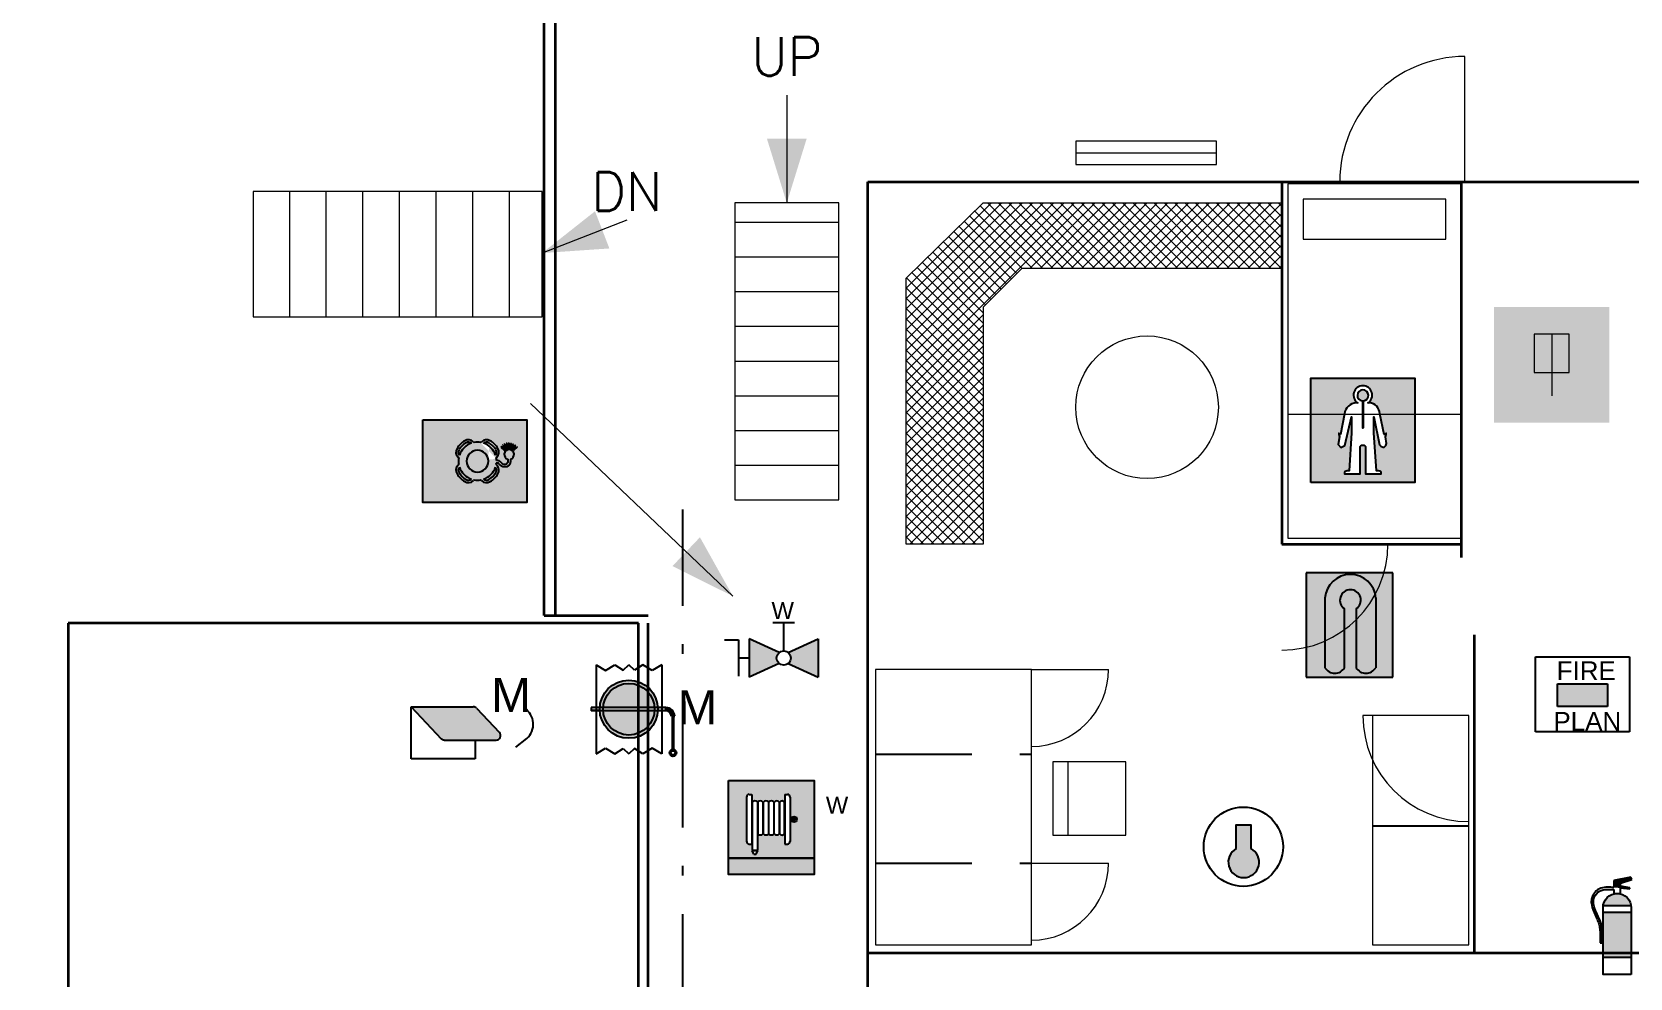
# Model space of a CAD drawing. Header units: millimetres. Extents: x -8500 to 134500, y -68500 to 34500.
# Drawn here: x 20812 to 29107, y -10881 to -5973 of the extents above; entities that cross this region are included whole.
import ezdxf
from ezdxf.enums import TextEntityAlignment as Align

# ---------------------------------------------------------------- set-up
doc = ezdxf.new("R2010")
doc.units = ezdxf.units.MM
doc.linetypes.add('DASHDOT_S', pattern=[1150, 700, -200, 50, -200])
doc.linetypes.add('DASHED_S', pattern=[750, 500, -250])
for name, color, linetype, lineweight in [('DASHDOT', 8, 'DASHDOT_S', 25), ('DASHED', 8, 'DASHED_S', 25), ('DETAIL', 9, 'Continuous', 13), ('DOOR', 4, 'Continuous', 18), ('LEADER', 6, 'Continuous', 13), ('STAIR', 6, 'Continuous', 18), ('STRUCT', 7, 'Continuous', 35), ('SYM-FF', 1, 'Continuous', 18), ('SYM-LSA', 3, 'Continuous', 18), ('TEXT', 7, 'Continuous', 18), ('WINDOW', 5, 'Continuous', 18)]:
    doc.layers.add(name, color=color, linetype=linetype, lineweight=lineweight)
for name, color, linetype in [('dotted', 140, 'Continuous'), ('FIRE LINE', 1, 'Continuous'), ('HATCH', 1, 'Continuous'), ('INER2', 151, 'Continuous'), ('out line', 230, 'Continuous'), ('SYMBOL', 31, 'Continuous'), ('VENT', 210, 'Continuous')]:
    doc.layers.add(name, color=color, linetype=linetype)
doc.styles.add('ARIAL', font='arial.ttf')
doc.styles.add('ROMANS', font='romans.shx')
picture_1 = doc.add_image_def('image2.png', size_in_pixel=(975, 900))

# ---------------------------------------------------------------- blocks, each defined once
blk = doc.blocks.new('mm')
at = {"layer": 'HATCH'}
blk.add_hatch(color=3, dxfattribs=at).paths.add_polyline_path([(-2247.176, -952.897, 0.205997), (-2247.217, -952.88), (-2247.988, -952.88), (-2247.614, -953.276, 0.205997), (-2247.574, -953.293), (-2246.932, -953.293, 0.657476), (-2246.891, -953.199)])
at = {"layer": 'dotted', "color": 6}
for p, q in [((-2247.978, -952.88), (-2247.604, -953.276)), ((-2247.978, -952.88), (-2247.207, -952.88)), ((-2247.978, -953.527), (-2247.978, -952.88)), ((-2247.166, -952.897), (-2246.881, -953.199)), ((-2247.563, -953.293), (-2246.921, -953.293)), ((-2247.182, -953.293), (-2247.182, -953.527)), ((-2246.678, -953.38), (-2246.539, -953.273)), ((-2247.182, -953.527), (-2247.978, -953.527))]:
    blk.add_line(p, q, dxfattribs=at)
blk.add_lwpolyline([(-2246.678, -953.38), (-2246.539, -953.273)], dxfattribs=at)
for centre, radius, start, end in [((-2247.207, -952.935), 0.0558, 43.4403, 90), ((-2246.696, -953.096), 0.237, 311.7236, 57.1221), ((-2247.563, -953.237), 0.0558, 223.4403, 270), ((-2246.921, -953.237), 0.0558, 270, 43.4403)]:
    blk.add_arc(centre, radius, start, end, dxfattribs=at)
at = {"layer": 'dotted', "color": 6, "style": 'ARIAL'}
blk.add_text('M', height=0.424, dxfattribs=at).set_placement((-2246.984, -952.945))
blk = doc.blocks.new('VENT')
at = {"layer": 'INER2'}
h = blk.add_hatch(color=3, dxfattribs=at)
h.paths.add_polyline_path([(1723.919, -4113.066, 0.395683), (1723.599, -4113.366), (1723.919, -4113.366)])
h.paths.add_polyline_path([(1724.239, -4113.366, 0.395683), (1723.919, -4113.066), (1723.919, -4113.366)])
h.paths.add_polyline_path([(1723.919, -4113.407), (1723.919, -4113.708, 0.395683), (1724.239, -4113.407)])
h.paths.add_polyline_path([(1723.919, -4113.407), (1723.599, -4113.407, 0.395683), (1723.919, -4113.708)])
at = {"layer": 'SYMBOL'}
h = blk.add_hatch(color=256, dxfattribs=at)
h.paths.add_polyline_path([(1723.919, -4113.025), (1723.919, -4113.066, -0.414214), (1724.24, -4113.387), (1724.281, -4113.387, 0.414214)])
h.paths.add_polyline_path([(1723.919, -4113.066), (1723.919, -4113.025, 0.414214), (1723.557, -4113.387), (1723.598, -4113.387, -0.414214)])
h.paths.add_polyline_path([(1723.598, -4113.387), (1723.557, -4113.387, 0.414214), (1723.919, -4113.749), (1723.919, -4113.708, -0.414214)])
h.paths.add_polyline_path([(1724.281, -4113.387), (1724.24, -4113.387, -0.414214), (1723.919, -4113.708), (1723.919, -4113.749, 0.414214)])
h = blk.add_hatch(color=256, dxfattribs=at)
h.paths.add_polyline_path([(1723.919, -4113.366), (1723.599, -4113.366, 0.015921), (1723.598, -4113.387), (1723.919, -4113.387)])
h.paths.add_polyline_path([(1723.558, -4113.366), (1723.511, -4113.366), (1723.511, -4113.387), (1723.557, -4113.387, -0.014121)])
h.paths.add_polyline_path([(1723.511, -4113.366), (1723.448, -4113.366), (1723.448, -4113.387), (1723.511, -4113.387)])
h.paths.add_polyline_path([(1724.239, -4113.366), (1723.919, -4113.366), (1723.919, -4113.387), (1724.24, -4113.387, 0.015921)])
h.paths.add_polyline_path([(1724.327, -4113.366), (1724.28, -4113.366, -0.014121), (1724.281, -4113.387), (1724.327, -4113.387)])
h.paths.add_polyline_path([(1724.38, -4113.366), (1724.327, -4113.366), (1724.327, -4113.387), (1724.38, -4113.387)])
h = blk.add_hatch(color=256, dxfattribs=at)
h.paths.add_polyline_path([(1723.511, -4113.387), (1723.448, -4113.387), (1723.448, -4113.407), (1723.511, -4113.407)])
h.paths.add_polyline_path([(1723.557, -4113.387), (1723.511, -4113.387), (1723.511, -4113.407), (1723.558, -4113.407, -0.014121)])
blk.add_hatch(color=256, dxfattribs=at).paths.add_polyline_path([(1723.919, -4113.387), (1723.598, -4113.387, 0.015921), (1723.599, -4113.407), (1723.919, -4113.407)])
h = blk.add_hatch(color=256, dxfattribs=at)
h.paths.add_polyline_path([(1724.24, -4113.387), (1723.919, -4113.387), (1723.919, -4113.407), (1724.239, -4113.407, 0.015921)])
h.paths.add_polyline_path([(1724.327, -4113.387), (1724.281, -4113.387, -0.014121), (1724.28, -4113.407), (1724.327, -4113.407)])
h.paths.add_polyline_path([(1724.38, -4113.387), (1724.327, -4113.387), (1724.327, -4113.407), (1724.38, -4113.407)])
h = blk.add_hatch(color=256, dxfattribs=at)
h.paths.add_polyline_path([(1724.444, -4113.387), (1724.38, -4113.387), (1724.38, -4113.407, -0.414214), (1724.448, -4113.475), (1724.489, -4113.475, 0.24158)])
h.paths.add_polyline_path([(1724.38, -4113.366), (1724.38, -4113.387), (1724.444, -4113.387, 0.156931)])
h = blk.add_hatch(color=256, dxfattribs=at)
h.paths.add_polyline_path([(1724.425, -4113.93, 1), (1724.513, -4113.93, 1)])
h.paths.add_polyline_path([(1724.495, -4113.93, -1), (1724.443, -4113.93, -1)])
at = {"layer": 'dotted', "color": 6}
for p, q in [((1723.51, -4112.833), (1723.51, -4113.941)), ((1723.51, -4112.833), (1723.628, -4112.904)), ((1723.628, -4112.904), (1723.746, -4112.833)), ((1723.746, -4112.833), (1723.847, -4112.9)), ((1723.847, -4112.9), (1723.918, -4112.833)), ((1723.989, -4112.9), (1723.918, -4112.833)), ((1724.091, -4112.833), (1723.989, -4112.9)), ((1724.209, -4112.904), (1724.091, -4112.833)), ((1724.327, -4112.833), (1724.209, -4112.904)), ((1724.327, -4112.833), (1724.327, -4113.941)), ((1723.448, -4113.366), (1723.448, -4113.407)), ((1724.38, -4113.366), (1723.448, -4113.366)), ((1724.38, -4113.407), (1723.448, -4113.407)), ((1724.38, -4113.407), (1724.38, -4113.366)), ((1724.448, -4113.475), (1724.489, -4113.475)), ((1723.51, -4113.941), (1723.628, -4113.87)), ((1723.628, -4113.87), (1723.746, -4113.941)), ((1723.746, -4113.941), (1723.847, -4113.874)), ((1723.847, -4113.874), (1723.918, -4113.941)), ((1723.989, -4113.874), (1723.918, -4113.941)), ((1724.091, -4113.941), (1723.989, -4113.874)), ((1724.209, -4113.87), (1724.091, -4113.941)), ((1724.327, -4113.941), (1724.209, -4113.87))]:
    blk.add_line(p, q, dxfattribs=at)
for centre, radius in [((1723.918, -4113.387), 0.362), ((1723.918, -4113.387), 0.321), ((1724.468, -4113.93), 0.0438), ((1724.468, -4113.93), 0.0263)]:
    blk.add_circle(centre, radius, dxfattribs=at)
for radius in [0.109, 0.068]:
    blk.add_arc((1724.38, -4113.475), radius, 0, 90, dxfattribs=at)
at = {"layer": 'SYMBOL', "const_width": 0.0408}
blk.add_lwpolyline([(1724.469, -4113.475), (1724.469, -4113.886)], dxfattribs=at)
at = {"layer": 'dotted', "color": 6, "style": 'ARIAL'}
blk.add_text('M', height=0.424, dxfattribs=at).set_placement((1724.526, -4113.575))
blk = doc.blocks.new('FPR-MACHINERY SPACES VENTILATION FIRE DUMPING_FLAP')
at = {"layer": 'dotted', "color": 6, "xscale": 0.45989954711139, "yscale": 0.45989954711139}
blk.add_blockref('mm', (1033.0839, 438.2569), dxfattribs=at)
at = {"layer": 'VENT', "xscale": 0.45989954711139, "yscale": 0.45989954711139}
blk.add_blockref('VENT', (-792.3437, 1891.7595), dxfattribs=at)
blk = doc.blocks.new('LBUOYS')
at = {"layer": 'INER2'}
h = blk.add_hatch(color=80, dxfattribs=at)
h.paths.add_polyline_path([(-2246.802, -1002.494), (-2248.098, -1002.494), (-2248.098, -1003.526), (-2246.802, -1003.526)])
h.paths.add_polyline_path([(-2247.057, -1002.791), (-2247.047, -1002.789), (-2247.034, -1002.852), (-2247.044, -1002.854)])
h.paths.add_polyline_path([(-2247.073, -1002.796), (-2247.049, -1002.855), (-2247.058, -1002.859), (-2247.082, -1002.8)])
h.paths.add_polyline_path([(-2247.03, -1002.787), (-2247.02, -1002.787), (-2247.02, -1002.85), (-2247.03, -1002.85)])
edge = h.paths.add_edge_path()
edge.add_ellipse((-2247.416, -1003.009), major_axis=(0.212, 0.212), ratio=1, start_angle=-13.074, end_angle=13.074, ccw=False)
edge.add_ellipse((-2247.237, -1002.898), major_axis=(-0.0624, 0.0624), ratio=1, start_angle=103.074, end_angle=180, ccw=False)
edge.add_line((-2247.175, -1002.96), (-2247.184, -1002.97))
edge.add_ellipse((-2247.416, -1003.009), major_axis=(0.167, 0.167), ratio=1, start_angle=35.2648, end_angle=43.1437, ccw=False)
at = {"layer": 'dotted', "color": 6}
for p, q in [((-2247.464, -1002.767), (-2247.454, -1002.776)), ((-2247.375, -1002.776), (-2247.365, -1002.767)), ((-2247.117, -1002.825), (-2247.124, -1002.832)), ((-2247.124, -1002.832), (-2247.079, -1002.877)), ((-2247.072, -1002.87), (-2247.117, -1002.825)), ((-2247.096, -1002.808), (-2247.104, -1002.814)), ((-2247.104, -1002.814), (-2247.069, -1002.867)), ((-2247.06, -1002.861), (-2247.096, -1002.808)), ((-2247.071, -1002.795), (-2247.081, -1002.799)), ((-2247.081, -1002.799), (-2247.056, -1002.858)), ((-2247.079, -1002.877), (-2247.072, -1002.87)), ((-2247.047, -1002.854), (-2247.071, -1002.795)), ((-2247.069, -1002.867), (-2247.06, -1002.861)), ((-2247.056, -1002.858), (-2247.047, -1002.854)), ((-2247.045, -1002.788), (-2247.055, -1002.79)), ((-2247.055, -1002.79), (-2247.043, -1002.852)), ((-2247.033, -1002.85), (-2247.045, -1002.788)), ((-2247.043, -1002.852), (-2247.033, -1002.85)), ((-2247.028, -1002.786), (-2247.028, -1002.849)), ((-2247.018, -1002.786), (-2247.028, -1002.786)), ((-2247.028, -1002.849), (-2247.018, -1002.849)), ((-2247.018, -1002.849), (-2247.018, -1002.786)), ((-2247.013, -1002.85), (-2247.001, -1002.788)), ((-2247.004, -1002.852), (-2247.013, -1002.85)), ((-2246.991, -1002.79), (-2247.004, -1002.852)), ((-2247.001, -1002.788), (-2246.991, -1002.79)), ((-2246.999, -1002.854), (-2246.975, -1002.795)), ((-2246.99, -1002.858), (-2246.999, -1002.854)), ((-2246.965, -1002.799), (-2246.99, -1002.858)), ((-2246.986, -1002.861), (-2246.951, -1002.808)), ((-2246.978, -1002.867), (-2246.986, -1002.861)), ((-2246.942, -1002.814), (-2246.978, -1002.867)), ((-2246.975, -1002.795), (-2246.965, -1002.799)), ((-2246.974, -1002.87), (-2246.929, -1002.825)), ((-2246.967, -1002.877), (-2246.974, -1002.87)), ((-2246.922, -1002.832), (-2246.967, -1002.877)), ((-2246.951, -1002.808), (-2246.942, -1002.814)), ((-2246.929, -1002.825), (-2246.922, -1002.832)), ((-2247.647, -1002.969), (-2247.656, -1002.959)), ((-2247.656, -1003.058), (-2247.647, -1003.048)), ((-2247.173, -1002.959), (-2247.182, -1002.969)), ((-2247.182, -1003.048), (-2247.173, -1003.058)), ((-2247.036, -1002.984), (-2247.036, -1003.011)), ((-2247.004, -1002.984), (-2247.004, -1003.011)), ((-2247.454, -1003.241), (-2247.464, -1003.25)), ((-2247.365, -1003.25), (-2247.375, -1003.241))]:
    blk.add_line(p, q, dxfattribs=at)
blk.add_lwpolyline([(-2248.096, -1002.493), (-2246.8, -1002.493), (-2246.8, -1003.524), (-2248.096, -1003.524)], close=True, dxfattribs=at)
for centre, major_axis, start_param, end_param in [((-2247.594, -1002.897), (0.0624, 0.0624), 1.79898, 3.141593), ((-2247.414, -1003.008), (-0.212, 0.212), -0.228184, 0.228184), ((-2247.594, -1002.897), (-0.0415, 0.0415), 0.228184, 1.494943), ((-2247.414, -1003.008), (-0.191, 0.191), -0.228184, 0.228184), ((-2247.414, -1003.008), (0.167, 0.167), 1.102334, 2.039258), ((-2247.526, -1002.829), (0.0624, 0.0624), 6.283185, 7.625798), ((-2247.526, -1002.829), (0.0415, 0.0415), 0.075853, 1.342613), ((-2247.414, -1003.008), (-0.0962, 0.0962), 3.926991, 10.210176), ((-2247.414, -1003.008), (-0.167, 0.167), -0.95531, -0.615487), ((-2247.303, -1002.829), (0.0624, 0.0624), 0.228184, 1.570796), ((-2247.303, -1002.829), (0.0415, 0.0415), 0.228184, 1.494943), ((-2247.414, -1003.008), (0.167, 0.167), 5.814723, 6.751647), ((-2247.414, -1003.008), (0.191, 0.191), 6.055002, 6.511369), ((-2247.414, -1003.008), (0.212, 0.212), 6.055002, 6.511369), ((-2247.235, -1002.897), (-0.0415, 0.0415), 3.217446, 4.484205), ((-2247.235, -1002.897), (-0.0624, 0.0624), 3.141593, 4.484205), ((-2247.02, -1002.925), (-0.0433, 0.0433), 2.614984, 8.38059), ((-2247.594, -1003.12), (-0.0624, 0.0624), 0, 1.342613), ((-2247.594, -1003.12), (-0.0415, 0.0415), 0.075853, 1.342613), ((-2247.414, -1003.008), (-0.167, 0.167), 0.615487, 0.95531), ((-2247.414, -1003.008), (0.167, 0.167), 2.673131, 3.610055), ((-2247.414, -1003.008), (-0.167, 0.167), 2.673131, 3.610055), ((-2247.235, -1003.12), (0.0415, 0.0415), 4.940573, 6.207332), ((-2247.414, -1003.008), (0.167, 0.167), 5.530185, 5.667699), ((-2247.414, -1003.008), (0.167, 0.167), 5.327876, 5.397165), ((-2247.235, -1003.12), (-0.0624, 0.0624), 3.369776, 4.712389), ((-2247.414, -1003.008), (0.212, 0.212), 2.913409, 3.369776), ((-2247.414, -1003.008), (0.191, 0.191), 2.913409, 3.369776), ((-2247.526, -1003.188), (-0.0624, 0.0624), 1.79898, 3.141593), ((-2247.526, -1003.188), (0.0415, 0.0415), 3.369776, 4.636535), ((-2247.414, -1003.008), (0.167, 0.167), 3.757079, 4.096902), ((-2247.303, -1003.188), (-0.0624, 0.0624), 1.570796, 2.913409), ((-2247.303, -1003.188), (-0.0415, 0.0415), 1.64665, 2.913409), ((-2247.414, -1003.008), (-0.191, 0.191), 2.913409, 3.369776), ((-2247.414, -1003.008), (-0.212, 0.212), 2.913409, 3.369776)]:
    blk.add_ellipse(centre, major_axis=major_axis, ratio=1, start_param=start_param, end_param=end_param, dxfattribs=at)
for points, knots in [([(-2247.004, -1003.011), (-2247.005, -1003.021), (-2247.006, -1003.028), (-2247.01, -1003.04), (-2247.012, -1003.045), (-2247.018, -1003.054), (-2247.021, -1003.058), (-2247.027, -1003.064), (-2247.031, -1003.067), (-2247.044, -1003.076), (-2247.055, -1003.079), (-2247.077, -1003.082), (-2247.089, -1003.081), (-2247.105, -1003.076), (-2247.109, -1003.075), (-2247.119, -1003.069), (-2247.123, -1003.067), (-2247.134, -1003.057), (-2247.139, -1003.05), (-2247.147, -1003.041), (-2247.15, -1003.038), (-2247.151, -1003.036), (-2247.151, -1003.036), (-2247.152, -1003.036), (-2247.153, -1003.035), (-2247.157, -1003.034), (-2247.163, -1003.033), (-2247.174, -1003.032), (-2247.177, -1003.032), (-2247.18, -1003.032)], [0, 0, 0, 0, 0.250241, 0.250241, 0.388646, 0.388646, 0.499911, 0.499911, 0.611176, 0.611176, 0.931061, 0.931061, 1.250946, 1.250946, 1.387208, 1.387208, 1.523471, 1.523471, 1.840392, 1.840392, 2.157313, 2.157313, 2.293734, 2.293734, 2.430155, 2.430155, 2.832767, 2.832767, 2.989792, 2.989792, 2.989792, 2.989792]), ([(-2247.036, -1003.011), (-2247.037, -1003.02), (-2247.041, -1003.048), (-2247.105, -1003.057), (-2247.127, -1003.003), (-2247.162, -1003.002), (-2247.179, -1003.001)], [0, 0, 0, 0, 0.461817, 1.50808, 2.406542, 3.291341, 3.291341, 3.291341, 3.291341])]:
    blk.add_open_spline(points, degree=3, knots=knots, dxfattribs=at)
blk = doc.blocks.new('FPR-LIFE BUOY WITH LINE SELF IGNITION LIGHT')
at = {"layer": 'dotted', "color": 1, "xscale": 0.45989954711139, "yscale": 0.45989954711139}
blk.add_blockref('LBUOYS', (1033.6008, 461.2834), dxfattribs=at)
blk = doc.blocks.new('hyd')
at = {"layer": 'FIRE LINE'}
for color, points in [(1, [(1942.494, -4114.805), (1942.122, -4114.633), (1942.122, -4115.111), (1942.494, -4114.939, -0.219445), (1942.463, -4114.872, -0.219445)]), (80, [(1942.608, -4114.805, -0.219445), (1942.639, -4114.872, -0.219445), (1942.608, -4114.939), (1942.981, -4115.111), (1942.981, -4114.633)])]:
    blk.add_hatch(color=color, dxfattribs=at).paths.add_polyline_path(points)
at = {"layer": 'dotted', "color": 6}
for p, q in [((1942.418, -4114.43), (1942.686, -4114.43)), ((1942.552, -4114.784), (1942.552, -4114.43)), ((1941.816, -4114.646), (1941.99, -4114.646)), ((1941.99, -4114.646), (1941.99, -4115.098)), ((1942.122, -4114.633), (1942.122, -4115.111)), ((1942.495, -4114.805), (1942.122, -4114.633)), ((1942.609, -4114.805), (1942.981, -4114.633)), ((1942.981, -4114.633), (1942.981, -4115.111)), ((1942.109, -4114.872), (1941.99, -4114.872)), ((1942.495, -4114.939), (1942.122, -4115.111)), ((1942.609, -4114.939), (1942.981, -4115.111))]:
    blk.add_line(p, q, dxfattribs=at)
blk.add_circle((1942.552, -4114.872), 0.088, dxfattribs=at)
at = {"layer": 'dotted', "color": 6, "style": 'ARIAL'}
blk.add_text('W', height=0.212, dxfattribs=at).set_placement((1942.4, -4114.388))
blk = doc.blocks.new('FPR-WATER FIRE HYDRANT')
at = {"layer": 'VENT', "color": 2, "xscale": 0.45989954711139, "yscale": 0.45989954711139}
blk.add_blockref('hyd', (-893.3082, 1892.3714), dxfattribs=at)
blk = doc.blocks.new('box')
at = {"layer": 'VENT'}
h = blk.add_hatch(color=1, dxfattribs=at)
h.paths.add_polyline_path([(1943.159, -4115.599), (1942.093, -4115.599), (1942.093, -4116.565), (1943.159, -4116.565)])
h.paths.add_polyline_path([(1942.861, -4116.356, -0.360452), (1942.827, -4116.391), (1942.793, -4116.391), (1942.793, -4115.771), (1942.827, -4115.771, -0.374684), (1942.861, -4115.807), (1942.861, -4116.082), (1942.873, -4116.082, -1), (1942.944, -4116.082, -1), (1942.873, -4116.082), (1942.861, -4116.082)])
h.paths.add_polyline_path([(1942.732, -4116.266), (1942.732, -4115.863, -0.405451), (1942.787, -4115.863), (1942.787, -4116.266, -0.405451)])
h.paths.add_polyline_path([(1942.89, -4116.082, -1), (1942.927, -4116.082, -1)])
h.paths.add_polyline_path([(1942.725, -4116.266, -0.357785), (1942.664, -4116.266), (1942.664, -4115.863, -0.357785), (1942.725, -4115.863)])
h.paths.add_polyline_path([(1942.657, -4116.266, -0.357785), (1942.596, -4116.266), (1942.596, -4115.863, -0.357785), (1942.657, -4115.863)])
h.paths.add_polyline_path([(1942.589, -4116.266, -0.357785), (1942.528, -4116.266), (1942.528, -4115.863, -0.357785), (1942.589, -4115.863)])
h.paths.add_polyline_path([(1942.522, -4116.266, -0.357785), (1942.46, -4116.266), (1942.46, -4115.863, -0.357785), (1942.522, -4115.863)])
h.paths.add_polyline_path([(1942.454, -4116.465), (1942.392, -4116.465), (1942.392, -4115.863, -0.357785), (1942.454, -4115.863)])
h.paths.add_polyline_path([(1942.457, -4116.471), (1942.438, -4116.514), (1942.407, -4116.514), (1942.389, -4116.471)])
h.paths.add_polyline_path([(1942.386, -4116.391), (1942.352, -4116.391, -0.376553), (1942.318, -4116.354), (1942.318, -4115.807, -0.376553), (1942.352, -4115.771), (1942.386, -4115.771)])
blk.add_hatch(color=3, dxfattribs=at).paths.add_polyline_path([(1943.159, -4116.565), (1942.093, -4116.565), (1942.093, -4116.767), (1943.159, -4116.767)])
at = {"layer": 'dotted', "color": 6}
for p, q in [((1942.318, -4115.807), (1942.318, -4116.354)), ((1942.352, -4115.771), (1942.386, -4115.771)), ((1942.386, -4115.771), (1942.386, -4116.391)), ((1942.393, -4116.465), (1942.393, -4115.863)), ((1942.454, -4115.863), (1942.454, -4116.465)), ((1942.461, -4116.266), (1942.461, -4115.863)), ((1942.522, -4115.863), (1942.522, -4116.266)), ((1942.529, -4116.266), (1942.529, -4115.863)), ((1942.59, -4115.863), (1942.59, -4116.266)), ((1942.596, -4116.266), (1942.596, -4115.863)), ((1942.658, -4115.863), (1942.658, -4116.266)), ((1942.664, -4116.266), (1942.664, -4115.863)), ((1942.726, -4115.863), (1942.726, -4116.266)), ((1942.732, -4116.266), (1942.732, -4115.863)), ((1942.787, -4115.863), (1942.787, -4116.266)), ((1942.794, -4115.771), (1942.794, -4116.391)), ((1942.794, -4115.771), (1942.828, -4115.771)), ((1942.861, -4115.807), (1942.861, -4116.356)), ((1942.861, -4116.082), (1942.945, -4116.082)), ((1942.909, -4116.117), (1942.909, -4116.046)), ((1942.352, -4116.391), (1942.386, -4116.391)), ((1942.389, -4116.471), (1942.457, -4116.471)), ((1942.407, -4116.514), (1942.389, -4116.471)), ((1942.393, -4116.465), (1942.454, -4116.465)), ((1942.439, -4116.514), (1942.457, -4116.471)), ((1942.794, -4116.391), (1942.828, -4116.391)), ((1942.407, -4116.514), (1942.439, -4116.514))]:
    blk.add_line(p, q, dxfattribs=at)
for points in [[(1942.094, -4115.599), (1943.16, -4115.599), (1943.16, -4116.767), (1942.094, -4116.767)], [(1942.094, -4116.565), (1943.16, -4116.565), (1943.16, -4116.565), (1942.094, -4116.565)]]:
    blk.add_lwpolyline(points, close=True, dxfattribs=at)
for radius in [0.0356, 0.0187]:
    blk.add_circle((1942.909, -4116.082), radius, dxfattribs=at)
for centre, radius, start, end in [((1942.356, -4115.808), 0.0379, 95.977, 178.5131), ((1942.423, -4115.901), 0.0483, 50.6271, 129.3729), ((1942.491, -4115.901), 0.0483, 50.6271, 129.3729), ((1942.559, -4115.901), 0.0483, 50.6271, 129.3729), ((1942.627, -4115.901), 0.0483, 50.6271, 129.3729), ((1942.695, -4115.901), 0.0483, 50.6271, 129.3729), ((1942.76, -4115.892), 0.0393, 45.8464, 134.1536), ((1942.824, -4115.808), 0.0379, 1.4869, 84.023), ((1942.491, -4116.228), 0.0483, 230.6271, 309.3729), ((1942.559, -4116.228), 0.0483, 230.6271, 309.3729), ((1942.627, -4116.228), 0.0483, 230.6271, 309.3729), ((1942.695, -4116.228), 0.0483, 230.6271, 309.3729), ((1942.76, -4116.238), 0.0393, 225.8464, 314.1536), ((1942.356, -4116.353), 0.0379, 181.4869, 264.023), ((1942.824, -4116.353), 0.0379, 275.977, 358.5131)]:
    blk.add_arc(centre, radius, start, end, dxfattribs=at)
at = {"layer": 'dotted', "color": 6, "style": 'ARIAL'}
blk.add_text('W', height=0.212, dxfattribs=at).set_placement((1943.305, -4116.011))
blk = doc.blocks.new('FPR-FIRE BOX HOSE WITH NOZZLES')
at = {"layer": 'VENT', "color": 2, "xscale": 0.45989954711139, "yscale": 0.45989954711139}
blk.add_blockref('box', (-893.4465, 1893.0305), dxfattribs=at)
blk = doc.blocks.new('ES')
at = {"layer": 'INER2'}
h = blk.add_hatch(color=80, dxfattribs=at)
h.paths.add_polyline_path([(-2246.813, -1004.016), (-2247.461, -1004.016), (-2247.461, -1004.11, -0.745878), (-2247.4, -1004.323), (-2247.381, -1004.323, -0.396303), (-2247.252, -1004.457), (-2247.197, -1004.716), (-2247.173, -1004.698), (-2247.173, -1004.716), (-2247.181, -1004.743), (-2247.17, -1004.826, -0.213975), (-2247.178, -1004.852), (-2247.2, -1004.877), (-2247.239, -1004.859, -0.173132), (-2247.255, -1004.843), (-2247.324, -1004.497), (-2247.324, -1004.693), (-2247.294, -1005.167), (-2247.266, -1005.167, -0.414214), (-2247.233, -1005.201), (-2247.233, -1005.204), (-2247.428, -1005.204), (-2247.428, -1004.879, 0.414214), (-2247.461, -1004.846), (-2247.461, -1005.312), (-2246.813, -1005.312)])
h.paths.add_polyline_path([(-2247.544, -1004.323), (-2247.525, -1004.323, -0.753356), (-2247.461, -1004.11), (-2247.461, -1004.016), (-2248.109, -1004.016), (-2248.109, -1005.312), (-2247.461, -1005.312), (-2247.461, -1004.846, 0.433898), (-2247.497, -1004.879), (-2247.497, -1005.204), (-2247.692, -1005.204), (-2247.692, -1005.201, -0.414214), (-2247.659, -1005.167), (-2247.631, -1005.167), (-2247.601, -1004.693), (-2247.601, -1004.497), (-2247.686, -1004.854), (-2247.736, -1004.877), (-2247.768, -1004.84), (-2247.755, -1004.743), (-2247.763, -1004.716), (-2247.763, -1004.698), (-2247.739, -1004.716), (-2247.69, -1004.457, -0.371875)])
h.paths.add_polyline_path([(-2247.461, -1004.155, 0.961276), (-2247.469, -1004.297), (-2247.469, -1004.632), (-2247.461, -1004.632)])
h.paths.add_polyline_path([(-2247.461, -1004.155), (-2247.461, -1004.632), (-2247.456, -1004.632), (-2247.456, -1004.297, 0.946434)])
at = {"layer": 'dotted', "color": 6}
blk.add_line((-2247.69, -1005.203), (-2247.495, -1005.203), dxfattribs=at)
blk.add_lwpolyline([(-2248.108, -1005.311), (-2248.108, -1004.015), (-2246.812, -1004.015), (-2246.812, -1005.311)], close=True, dxfattribs=at)
for points in [[(-2247.198, -1004.876), (-2247.176, -1004.851, 0.213975), (-2247.168, -1004.825), (-2247.179, -1004.742), (-2247.172, -1004.715), (-2247.172, -1004.697), (-2247.195, -1004.715), (-2247.25, -1004.456, 0.396303), (-2247.379, -1004.322), (-2247.398, -1004.322, 3.422223), (-2247.523, -1004.322), (-2247.543, -1004.322, 0.371875), (-2247.689, -1004.456), (-2247.737, -1004.715), (-2247.761, -1004.697), (-2247.761, -1004.715), (-2247.753, -1004.742), (-2247.766, -1004.839), (-2247.734, -1004.876), (-2247.684, -1004.853), (-2247.6, -1004.496), (-2247.6, -1004.692), (-2247.63, -1005.166), (-2247.657, -1005.166, 0.414214), (-2247.69, -1005.2), (-2247.69, -1005.203), (-2247.495, -1005.203), (-2247.495, -1004.878, -0.414214), (-2247.462, -1004.845), (-2247.46, -1004.845, -0.414214), (-2247.426, -1004.878), (-2247.426, -1005.203), (-2247.231, -1005.203), (-2247.231, -1005.2, 0.414214), (-2247.264, -1005.166), (-2247.292, -1005.166), (-2247.322, -1004.692), (-2247.322, -1004.496), (-2247.253, -1004.842, 0.173132), (-2247.237, -1004.858)], [(-2247.454, -1004.631), (-2247.454, -1004.296, 21.146031), (-2247.467, -1004.296), (-2247.467, -1004.631)]]:
    blk.add_lwpolyline(points, format="xyb", close=True, dxfattribs=at)
blk = doc.blocks.new('FPR-IMMERSION SUIT')
at = {"layer": 'dotted', "color": 1, "xscale": 0.45989954711139, "yscale": 0.45989954711139}
blk.add_blockref('ES', (1033.6061, 462.0441), dxfattribs=at)
blk = doc.blocks.new('fie')
at = {"layer": 'HATCH'}
blk.add_hatch(color=256, dxfattribs=at).paths.add_polyline_path([(1942.954, -4111.097), (1942.335, -4111.097), (1942.335, -4111.379), (1942.954, -4111.379)])
at = {"layer": 'dotted', "color": 6}
for p, q in [((1942.061, -4110.762), (1943.229, -4110.762)), ((1942.061, -4111.696), (1942.061, -4110.762)), ((1943.229, -4110.762), (1943.229, -4111.696)), ((1942.336, -4111.097), (1942.955, -4111.097)), ((1942.336, -4111.379), (1942.336, -4111.097)), ((1942.955, -4111.097), (1942.955, -4111.379)), ((1942.955, -4111.379), (1942.336, -4111.379)), ((1943.229, -4111.696), (1942.061, -4111.696))]:
    blk.add_line(p, q, dxfattribs=at)
at = {"layer": 'dotted', "color": 6, "style": 'ARIAL'}
for s, p in [('FIRE', (1942.324, -4111.049)), ('PLAN', (1942.283, -4111.679))]:
    blk.add_text(s, height=0.2312, dxfattribs=at).set_placement(p)
blk = doc.blocks.new('FPR-FIRE PLAN LOCATION')
at = {"layer": 'VENT', "color": 2, "xscale": 0.45989954711139, "yscale": 0.45989954711139}
blk.add_blockref('fie', (-893.4217, 1890.7525), dxfattribs=at)
blk = doc.blocks.new('POW 6KG')
at = {"layer": 'SYMBOL'}
h = blk.add_hatch(color=256, dxfattribs=at)
edge = h.paths.add_edge_path()
edge.add_line((-2247.42, -963.619), (-2247.303, -963.631))
edge.add_line((-2247.303, -963.631), (-2247.303, -963.619))
edge.add_line((-2247.303, -963.619), (-2247.42, -963.597))
edge.add_line((-2247.42, -963.597), (-2247.42, -963.559))
edge.add_line((-2247.42, -963.559), (-2247.279, -963.514))
edge.add_line((-2247.279, -963.514), (-2247.29, -963.483))
edge.add_line((-2247.29, -963.483), (-2247.501, -963.528))
edge.add_line((-2247.501, -963.528), (-2247.501, -963.615))
h = blk.add_hatch(color=1, dxfattribs=at)
edge = h.paths.add_edge_path()
edge.add_line((-2247.284, -963.924), (-2247.634, -963.924))
edge.add_line((-2247.634, -963.924), (-2247.634, -964.082))
edge.add_arc((-2248.466, -964.172), 0.837, 353.7735, 366.2265, ccw=False)
edge.add_line((-2247.634, -964.263), (-2247.634, -964.482))
edge.add_line((-2247.634, -964.482), (-2247.284, -964.482))
edge.add_line((-2247.284, -964.482), (-2247.284, -963.924))
h.paths.add_polyline_path([(-2247.284, -964.696), (-2247.634, -964.696)])
edge = h.paths.add_edge_path()
edge.add_arc((-2247.459, -963.864), 0.175, 90, 172.15)
edge.add_line((-2247.632, -963.84), (-2247.285, -963.84))
edge.add_arc((-2247.459, -963.864), 0.175, 7.85, 90)
at = {"layer": 'dotted', "color": 6}
for points in [[(-2247.29, -963.483), (-2247.501, -963.528)], [(-2247.42, -963.559), (-2247.279, -963.513)], [(-2247.279, -963.513), (-2247.29, -963.483)], [(-2247.501, -963.526), (-2247.501, -963.613)], [(-2247.501, -963.639), (-2247.501, -963.693)], [(-2247.42, -963.595), (-2247.42, -963.557)], [(-2247.303, -963.617), (-2247.42, -963.595)], [(-2247.42, -963.617), (-2247.303, -963.629)], [(-2247.42, -963.693), (-2247.42, -963.617)], [(-2247.303, -963.629), (-2247.303, -963.617)], [(-2247.634, -963.839), (-2247.287, -963.839)], [(-2247.285, -963.924), (-2247.636, -963.924)], [(-2247.67, -964.302), (-2247.643, -964.302)], [(-2247.636, -964.482), (-2247.285, -964.482)]]:
    blk.add_lwpolyline(points, dxfattribs=at)
blk.add_lwpolyline([(-2247.285, -964.695), (-2247.636, -964.695), (-2247.636, -963.863, -0.414214), (-2247.46, -963.688), (-2247.46, -963.688, -0.414214), (-2247.285, -963.863)], format="xyb", close=True, dxfattribs=at)
blk.add_lwpolyline([(-2247.501, -963.693, -0.106872), (-2247.42, -963.693)], format="xyb", dxfattribs=at)
for points, knots in [([(-2247.501, -963.613), (-2247.514, -963.612), (-2247.527, -963.611), (-2247.568, -963.609), (-2247.595, -963.609), (-2247.649, -963.617), (-2247.676, -963.625), (-2247.712, -963.647), (-2247.724, -963.658), (-2247.745, -963.681), (-2247.753, -963.694), (-2247.769, -963.724), (-2247.776, -963.742), (-2247.782, -963.778), (-2247.783, -963.796), (-2247.777, -963.847), (-2247.767, -963.878), (-2247.746, -963.928), (-2247.736, -963.948), (-2247.719, -963.986), (-2247.71, -964.004), (-2247.696, -964.041), (-2247.689, -964.06), (-2247.68, -964.099), (-2247.677, -964.119), (-2247.67, -964.181), (-2247.669, -964.224), (-2247.67, -964.279), (-2247.67, -964.29), (-2247.67, -964.302)], [0.027104, 0.027104, 0.027104, 0.027104, 0.680846, 0.680846, 2.042538, 2.042538, 3.40423, 3.40423, 4.126415, 4.126415, 4.848601, 4.848601, 5.718136, 5.718136, 6.587672, 6.587672, 8.218711, 8.218711, 9.364028, 9.364028, 10.509345, 10.509345, 11.716642, 11.716642, 12.923939, 12.923939, 15.338534, 15.338534, 15.957922, 15.957922, 15.957922, 15.957922]), ([(-2247.643, -964.302), (-2247.642, -964.217), (-2247.64, -964.092), (-2247.717, -963.926), (-2247.781, -963.79), (-2247.688, -963.628), (-2247.575, -963.635), (-2247.501, -963.639)], [0, 0, 0, 0, 297.944458, 438.105277, 661.865253, 788.691466, 1028.865984, 1028.865984, 1028.865984, 1028.865984])]:
    blk.add_open_spline(points, degree=3, knots=knots, dxfattribs=at)
at = {"layer": 'dotted', "color": 6, "style": 'ARIAL'}
for s, height, p in [('p', 0.226, (-2247.106, -964.11)), ('6L', 0.2257, (-2247.155, -964.591))]:
    blk.add_text(s, height=height, dxfattribs=at).set_placement(p)
blk = doc.blocks.new('FPR-FIRE EXTINGUISHER (POWDER)')
at = {"layer": 'dotted', "color": 51, "xscale": 0.45989954711139, "yscale": 0.45989954711139}
blk.add_blockref('POW 6KG', (1033.5726, 443.384), dxfattribs=at)
blk = doc.blocks.new('heat detector')
at = {"layer": 'INER2'}
blk.add_hatch(color=242, dxfattribs=at).paths.add_polyline_path([(3383.561, -6499.341), (3383.561, -6499.133), (3383.431, -6499.133), (3383.431, -6499.343, 4.002369)])
at = {"layer": 'INER2', "color": 240}
blk.add_lwpolyline([(3383.431, -6499.343), (3383.431, -6499.133), (3383.561, -6499.133), (3383.561, -6499.341)], dxfattribs=at)
at = {"layer": 'INER2', "color": 7}
blk.add_circle((3383.495, -6499.326), 0.352, dxfattribs=at)
at = {"layer": 'INER2', "color": 240}
blk.add_arc((3383.498, -6499.463), 0.137, 118.8949, 62.7819, dxfattribs=at)
blk = doc.blocks.new('FPR-TEMPERATURE DETECTOR')
at = {"layer": 'INER2', "color": 3, "xscale": 0.64519499421843, "yscale": 0.64519499421843}
blk.add_blockref('heat detector', (-2183.0142, 4193.3324), dxfattribs=at)
blk = doc.blocks.new('LJ')
at = {"layer": 'dotted'}
blk.add_hatch(color=51, dxfattribs=at).paths.add_polyline_path([(-2247.773, -989.98), (-2247.773, -990.848, 0.557077), (-2247.527, -990.848), (-2247.527, -990.115, -3.322169), (-2247.384, -990.115), (-2247.384, -990.848, 0.557077), (-2247.137, -990.848), (-2247.137, -989.98, 0.92057)])
at = {"layer": 'out line'}
h = blk.add_hatch(color=80, dxfattribs=at)
h.paths.add_polyline_path([(-2248.007, -990.966), (-2246.926, -990.966), (-2246.926, -989.667), (-2248.007, -989.667)])
h.paths.add_polyline_path([(-2247.137, -989.98), (-2247.137, -990.848, -0.557077), (-2247.384, -990.848), (-2247.384, -990.115, 3.322169), (-2247.527, -990.115), (-2247.527, -990.848, -0.557077), (-2247.773, -990.848), (-2247.773, -989.98, -0.92057)])
at = {"layer": 'dotted', "color": 6}
for p, q in [((-2246.925, -989.666), (-2248.005, -989.666)), ((-2248.005, -989.666), (-2248.005, -990.965)), ((-2246.925, -990.965), (-2246.925, -989.666)), ((-2247.771, -989.979), (-2247.771, -990.847)), ((-2247.525, -990.847), (-2247.525, -990.114)), ((-2247.382, -990.114), (-2247.382, -990.847)), ((-2247.135, -989.979), (-2247.135, -990.847)), ((-2248.005, -990.965), (-2246.925, -990.965))]:
    blk.add_line(p, q, dxfattribs=at)
for centre, radius, start, end in [((-2247.453, -990.006), 0.319, 4.7365, 175.2635), ((-2247.453, -990.006), 0.13, 303.5045, 236.4955), ((-2247.648, -990.77), 0.145, 211.7577, 328.2423), ((-2247.259, -990.77), 0.145, 211.7577, 328.2423)]:
    blk.add_arc(centre, radius, start, end, dxfattribs=at)
blk = doc.blocks.new('FPR-LIFE JAKET')
at = {"layer": 'dotted', "color": 51, "xscale": 0.45989954711139, "yscale": 0.45989954711139}
blk.add_blockref('LJ', (1033.6084, 455.4458), dxfattribs=at)
blk = doc.blocks.new('MANUAL_CALL_POINT')
at = {"true_color": 0xe1232d}
h = blk.add_hatch(color=7, dxfattribs=at)
h.dxf.hatch_style = 1
h.paths.add_polyline_path([(-300, -300), (300, -300), (300, 300), (-300, 300)])
blk.add_line((0, 160), (0, -160))
blk.add_lwpolyline([(-90, -40), (90, -40), (90, 160), (-90, 160)], close=True)

msp = doc.modelspace()

# ---------------------------------------------------------------- hatches: boundary and pattern name
at = {"layer": 'DETAIL'}
h = msp.add_hatch(dxfattribs=at)
h.set_pattern_fill('ANSI37', color=8, scale=12)
h.paths.add_polyline_path([(25350, -8630), (25350, -7250), (25750, -6860), (27300, -6860), (27300, -7200), (25950, -7200), (25750, -7400), (25750, -8630)])
at = {"layer": 'LEADER'}
h = msp.add_hatch(color=7, dxfattribs=at)
h.dxf.hatch_style = 1
h.paths.add_polyline_path([(24450, -8900), (24279.2, -8594.5), (24136.5, -8744.3)])
at = {"layer": 'STAIR'}
h = msp.add_hatch(color=7, dxfattribs=at)
h.dxf.hatch_style = 1
h.paths.add_polyline_path([(24730, -6860), (24833.4, -6525.6), (24626.6, -6525.6)])
h = msp.add_hatch(color=7, dxfattribs=at)
h.dxf.hatch_style = 1
h.paths.add_polyline_path([(23460, -7120), (23809.2, -7096), (23734.6, -6903)])

# ---------------------------------------------------------------- linework, layer by layer
at = {"layer": 'DASHDOT'}
msp.add_line((24190, -13550), (24190, -8450), dxfattribs=at)
at = {"layer": 'DASHED'}
for p, q in [((25190, -9720), (26000, -9720)), ((27770, -10092), (28270, -10092)), ((25190, -10285), (26000, -10285))]:
    msp.add_line(p, q, dxfattribs=at)
at = {"layer": 'DETAIL'}
for p, q in [((28230, -6760), (27330, -6760)), ((27330, -6760), (27330, -8600)), ((28230, -8600), (28230, -6760)), ((25350, -7250), (25750, -6860)), ((25750, -6860), (27300, -6860)), ((27300, -6860), (27300, -7200)), ((28150, -6840), (27410, -6840)), ((27410, -6840), (27410, -7048)), ((28150, -7048), (28150, -6840)), ((27410, -7048), (28150, -7048)), ((25950, -7200), (25750, -7400)), ((27300, -7200), (25950, -7200)), ((25350, -8630), (25350, -7250)), ((25750, -7400), (25750, -8630)), ((27330, -7956), (28230, -7956)), ((27330, -8600), (28230, -8600)), ((25750, -8630), (25350, -8630)), ((26000, -9280), (25190, -9280)), ((25190, -9280), (25190, -10710)), ((26000, -10710), (26000, -9280)), ((26000, -9280), (26400, -9280)), ((28270, -9520), (27770, -9520)), ((27770, -9520), (27770, -10710)), ((28270, -10710), (28270, -9520)), ((26490, -9760), (26110, -9760)), ((26110, -9760), (26110, -10140)), ((26190, -10140), (26190, -9760)), ((26490, -10140), (26490, -9760)), ((26110, -10140), (26490, -10140)), ((26000, -10285), (26400, -10285)), ((25190, -10710), (26000, -10710)), ((27770, -10710), (28270, -10710))]:
    msp.add_line(p, q, dxfattribs=at)
msp.add_circle((26600, -7920), 370, dxfattribs=at)
for centre in [(26000, -9280), (26000, -10285)]:
    msp.add_arc(centre, 400, 270, 0, dxfattribs=at)
at = {"layer": 'DOOR'}
for p, q in [((28250, -6750), (28250, -6100)), ((27300, -8630), (27850, -8630)), ((28270, -9520), (27720, -9520))]:
    msp.add_line(p, q, dxfattribs=at)
for centre, radius, start, end in [((28250, -6750), 650, 90, 180), ((27300, -8630), 550, 270, 0), ((28270, -9520), 550, 180, 270)]:
    msp.add_arc(centre, radius, start, end, dxfattribs=at)
at = {"layer": 'LEADER'}
msp.add_line((23400, -7900), (24450, -8900), dxfattribs=at)
at = {"layer": 'STAIR'}
for p, q in [((24730, -6300), (24730, -6860)), ((23460, -6800), (21960, -6800)), ((21960, -6800), (21960, -7450)), ((22150, -7450), (22150, -6800)), ((22340, -7450), (22340, -6800)), ((22530, -7450), (22530, -6800)), ((22720, -7450), (22720, -6800)), ((22910, -7450), (22910, -6800)), ((23100, -7450), (23100, -6800)), ((23290, -7450), (23290, -6800)), ((23460, -7450), (23460, -6800)), ((25000, -6860), (24460, -6860)), ((24460, -6860), (24460, -8400)), ((25000, -8400), (25000, -6860)), ((23900, -6950), (23460, -7120)), ((24460, -6960), (25000, -6960)), ((24460, -7140), (25000, -7140)), ((24460, -7320), (25000, -7320)), ((21960, -7450), (23460, -7450)), ((24460, -7500), (25000, -7500)), ((24460, -7680), (25000, -7680)), ((24460, -7860), (25000, -7860)), ((24460, -8040), (25000, -8040)), ((24460, -8220), (25000, -8220)), ((24460, -8400), (25000, -8400))]:
    msp.add_line(p, q, dxfattribs=at)
at = {"layer": 'STRUCT'}
for p, q in [((23470, -9000), (23470, -4850)), ((23530, -9000), (23530, -4900)), ((25150, -6750), (34450, -6750)), ((25150, -15020), (25150, -6750)), ((27300, -6750), (27300, -8630)), ((28230, -6750), (28230, -8700)), ((27300, -8630), (28230, -8630)), ((23960, -9040), (21000, -9040)), ((21000, -9040), (21000, -13000)), ((23470, -9000), (24010, -9000)), ((23960, -13000), (23960, -9040)), ((24010, -13000), (24010, -9040)), ((28300, -10750), (28300, -9100)), ((25150, -10750), (29350, -10750))]:
    msp.add_line(p, q, dxfattribs=at)
at = {"layer": 'WINDOW'}
for p, q in [((26960, -6540), (26230, -6540)), ((26230, -6540), (26230, -6660)), ((26960, -6660), (26960, -6540)), ((26230, -6600), (26960, -6600)), ((26230, -6660), (26960, -6660))]:
    msp.add_line(p, q, dxfattribs=at)

# ---------------------------------------------------------------- block references
at = {"layer": 'SYM-FF'}
msp.add_blockref('MANUAL_CALL_POINT', (28700, -7700), dxfattribs=at)
at = {"layer": 'SYM-FF', "xscale": 906.54, "yscale": 906.54}
for name, p in [('FPR-WATER FIRE HYDRANT', (24650, -9170)), ('FPR-MACHINERY SPACES VENTILATION FIRE DUMPING_FLAP', (23470, -9500)), ('FPR-FIRE PLAN LOCATION', (28860, -9410)), ('FPR-FIRE BOX HOSE WITH NOZZLES', (24680, -10100)), ('FPR-TEMPERATURE DETECTOR', (27100, -10200)), ('FPR-FIRE EXTINGUISHER (POWDER)', (29070, -10610))]:
    msp.add_blockref(name, p, dxfattribs=at)
at = {"layer": 'SYM-LSA', "xscale": 906.54, "yscale": 906.54}
for name, p in [('FPR-IMMERSION SUIT', (27720, -8040)), ('FPR-LIFE BUOY WITH LINE SELF IGNITION LIGHT', (23110, -8200)), ('FPR-LIFE JAKET', (27650, -9050))]:
    msp.add_blockref(name, p, dxfattribs=at)

# ---------------------------------------------------------------- texts
at = {"layer": 'TEXT', "style": 'ROMANS'}
for s, p in [('UP', (24730, -6100)), ('DN', (23900, -6800))]:
    msp.add_text(s, height=200, dxfattribs=at).set_placement(p, align=Align.MIDDLE_CENTER)

# ---------------------------------------------------------------- pictures from other files: only their frames are drawn
at = {"layer": '0-REFERENCE-IMAGE'}
image = msp.add_image(picture_1, insert=(20000, -20000), size_in_units=(19500, 18000), dxfattribs=dict(at, fade=50))

doc.saveas('drawing.dxf')
